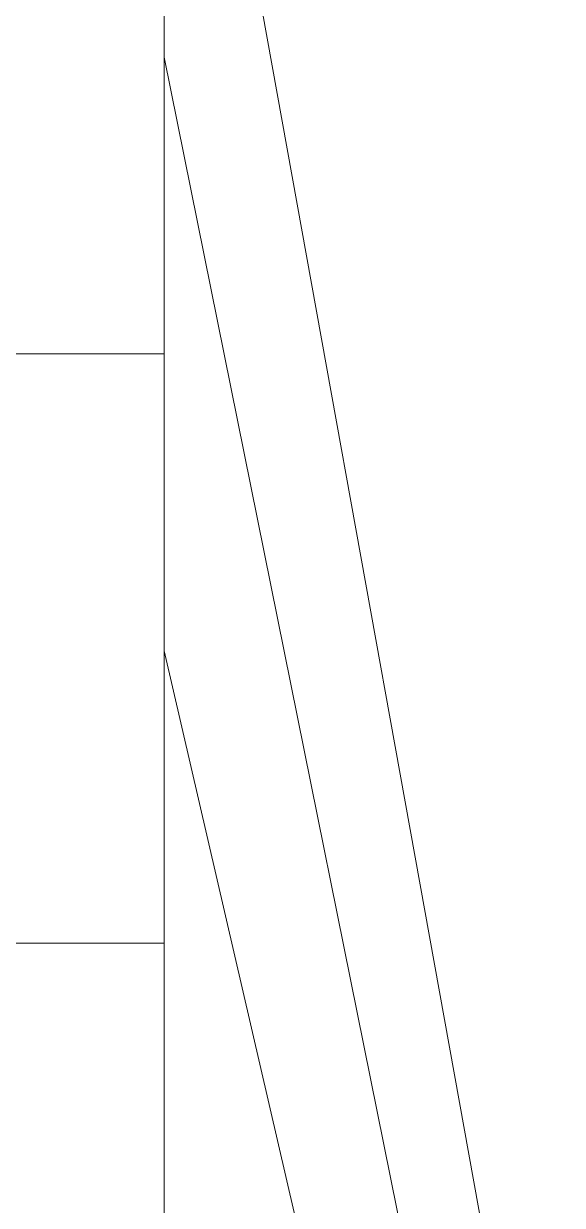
# Model space of a CAD drawing. Header units: inches. Extents: x -1128 to 651, y 96 to 845.
# Drawn here: x -1093.29 to -1089.68, y 725.48 to 733.4 of the extents above; entities that cross this region are included whole.
import ezdxf

# ---------------------------------------------------------------- set-up
doc = ezdxf.new("R2010")
doc.units = ezdxf.units.IN
doc.header["$MEASUREMENT"] = 0
doc.layers.add('Layer 1', color=7, linetype='Continuous')

msp = doc.modelspace()

# ---------------------------------------------------------------- linework, layer by layer
at = {"layer": 'Layer 1', "color": 0, "lineweight": 5}
for points in [[(-1089.6777, 722.3525), (-1092.3472, 737.1205)], [(-1108.1945, 735.1609), (-1092.3472, 735.1609), (-1092.3472, 731.1849), (-1108.1945, 731.1849), (-1108.1945, 735.1609)], [(-1090.1605, 722.3525), (-1092.3472, 733.1729)], [(-1108.1945, 731.1849), (-1092.3472, 731.1849), (-1092.3472, 727.2373), (-1108.1945, 727.2373), (-1108.1945, 731.1849)], [(-1108.1945, 727.2373), (-1092.3472, 727.2373), (-1092.3472, 723.2613), (-1108.1945, 723.2613), (-1108.1945, 727.2373)]]:
    msp.add_lwpolyline(points, dxfattribs=at)
at = {"layer": 'Layer 1', "color": 0, "lineweight": 0}
msp.add_lwpolyline([(-1090.4728, 721.1029), (-1092.3472, 729.197)], dxfattribs=at)

doc.saveas('drawing.dxf')
